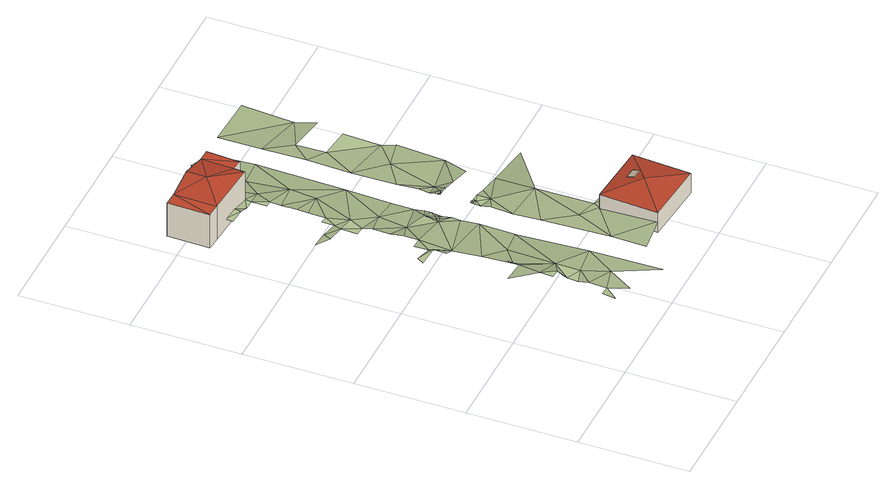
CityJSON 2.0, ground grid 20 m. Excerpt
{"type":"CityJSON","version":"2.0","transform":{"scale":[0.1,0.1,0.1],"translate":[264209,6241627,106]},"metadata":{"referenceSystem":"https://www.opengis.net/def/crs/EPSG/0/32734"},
"CityObjects":{
"building1":{"type":"Building","attributes":{"address":"32 Kylemore Road Universtity Estate Cape Town","building":"house","building:levels":2,"building_height":6.9,"roof_height":118.1,"ground_height":109.2,"plus_code":"4FRW3C6X+GH4"},"geometry":[{"type":"Solid","lod":"2","boundaries":[[[[0,1,2]],[[2,1,3]],[[2,3,4]],[[2,4,5]],[[6,7,8]],[[6,8,9]],[[5,4,6]],[[6,4,7]],[[10,7,4]],[[10,4,3]],[[11,12,6,9]],[[12,13,5,6]],[[13,14,2,5]],[[14,15,0,2]],[[15,16,1,0]],[[16,17,3,1]],[[17,18,10,3]],[[18,19,7,10]],[[19,20,8,7]],[[20,11,9,8]],[[20,19,18,17,16,15,14,13,12,11]]]],"semantics":{"surfaces":[{"type":"RoofSurface"},{"type":"WallSurface"},{"type":"GroundSurface"}],"values":[[0,0,0,0,0,0,0,0,0,0,1,1,1,1,1,1,1,1,1,1,2]]}}]},
"building2":{"type":"Building","attributes":{"address":"31 Kylemore Road Universtity Estate Cape Town","building":"house","building:levels":1,"building_height":4.1,"roof_height":116.3,"ground_height":111.1,"plus_code":"4FRW3C6X+7M9"},"children":["building2-1"],"geometry":[{"type":"Solid","lod":"2","boundaries":[[[[21,22,23]],[[24,25,23]],[[25,21,23]],[[23,22,24]],[[26,27,24,22]],[[27,28,25,24]],[[28,29,21,25]],[[29,26,22,21]],[[29,28,27,26]]]],"semantics":{"surfaces":[{"type":"RoofSurface"},{"type":"WallSurface"},{"type":"GroundSurface"}],"values":[[0,0,0,0,1,1,1,1,2]]}}]},
"building2-1":{"type":"BuildingInstallation","parents":["building2"],"geometry":[{"type":"Solid","lod":"2","boundaries":[[[[30,31,32,33]],[[31,34,35,32]],[[34,36,37,35]],[[36,30,33,37]],[[33,32,35,37]],[[36,34,31,30]]]]}]},
"terrain1":{"type":"TINRelief","geometry":[{"type":"CompositeSurface","lod":"1","boundaries":[[[38,39,40]],[[41,42,43]],[[44,42,45]],[[46,38,47]],[[41,48,49]],[[38,46,50]],[[51,50,52]],[[52,49,51]],[[41,53,42]],[[41,49,53]],[[52,50,46]],[[45,42,53]],[[53,49,52]],[[45,54,55]],[[45,53,54]],[[56,57,58]],[[59,52,46]],[[60,59,46]],[[53,52,59]],[[53,61,54]],[[56,62,57]],[[54,61,63]],[[64,56,65]],[[56,64,62]],[[62,64,66]],[[67,53,59]],[[62,66,68]],[[53,67,61]],[[69,70,71]],[[64,63,72]],[[61,72,63]],[[73,70,69]],[[66,64,74]],[[66,75,76]],[[73,77,70]],[[76,75,78]],[[73,79,80]],[[72,61,67]],[[81,78,75]],[[82,64,72]],[[64,82,74]],[[83,84,85]],[[75,66,74]],[[86,87,88]],[[89,73,80]],[[77,73,89]],[[80,81,90]],[[91,92,77]],[[86,93,87]],[[81,75,90]],[[77,89,91]],[[90,89,80]],[[75,74,94]],[[93,86,95]],[[96,85,97]],[[98,74,82]],[[74,99,94]],[[85,84,100]],[[99,74,101]],[[74,98,101]],[[75,102,90]],[[85,100,97]],[[102,75,94]],[[103,91,89]],[[104,93,95]],[[99,105,94]],[[99,101,106]],[[101,98,107]],[[99,106,105]],[[91,103,108]],[[106,101,107]],[[109,94,105]],[[106,107,110]],[[106,111,105]],[[112,106,110]],[[111,106,112]],[[104,95,113]],[[105,111,114]],[[115,108,103]],[[94,109,116]],[[117,118,113]],[[105,114,109]],[[116,102,94]],[[119,115,103]],[[89,90,120]],[[121,90,102]],[[122,113,118]],[[104,113,122]],[[118,119,123]],[[97,100,124]],[[89,120,103]],[[125,104,126]],[[127,96,97]],[[96,127,128]],[[104,122,126]],[[119,103,123]],[[90,121,120]],[[128,129,130]],[[118,123,122]],[[124,127,97]],[[131,130,129]],[[132,131,133]],[[134,135,136]],[[124,100,137]],[[133,135,132]],[[136,138,134]],[[136,139,138]],[[136,135,133]],[[136,140,139]],[[129,133,131]],[[133,140,136]],[[128,127,129]],[[141,140,133]],[[120,123,103]],[[122,142,126]],[[143,141,133]],[[133,129,143]],[[126,142,144]],[[122,123,142]],[[137,145,124]],[[142,11,144]],[[146,147,148]],[[146,148,149]],[[150,146,149]],[[151,150,149]],[[149,148,152]],[[143,129,153]],[[151,149,154]],[[155,151,154]],[[149,152,154]],[[154,156,155]],[[152,157,154]],[[157,158,154]],[[159,145,137]],[[154,160,156]],[[160,161,156]],[[160,154,158]],[[120,162,123]],[[163,129,127]],[[163,153,129]],[[164,11,142]],[[161,160,165]],[[142,123,162]],[[158,166,160]],[[159,167,145]],[[168,165,160]],[[169,164,142]],[[165,168,170]],[[142,162,169]],[[166,171,160]],[[127,172,163]],[[160,171,168]],[[171,166,173]],[[174,175,170]],[[170,168,176]],[[176,174,170]],[[177,175,174]],[[178,175,177]],[[171,179,168]],[[168,179,176]],[[174,176,180]],[[178,177,181]],[[178,181,182]],[[181,177,183]],[[184,182,181]]]}]}
},
"vertices":[
[5,820,101],[3,743,101],[30,819,101],[28,741,101],[79,781,114],[80,817,114],[135,814,101],[132,754,101],[152,752,101],[156,813,101],[130,734,101],[156,813,32],[135,814,32],[80,817,32],[30,819,32],[5,820,32],[3,743,32],[28,741,32],[130,734,32],[132,754,32],[152,752,32],
[430,168,92],[313,177,92],[366,119,105],[304,69,92],[422,60,92],[313,177,51],[304,69,51],[422,60,51],[430,168,51],
[365,150,99],[364,137,102],[364,138,103],[365,150,100],[384,135,102],[384,136,103],[385,148,99],[385,148,100],
[94,72,88],[77,73,88],[75,49,86],[89,158,100],[75,184,100],[73,160,100],[48,229,93],[88,226,93],[143,85,82],[112,38,84],[88,146,94],[99,145,82],[96,105,88],[98,125,82],[126,133,82],[129,179,81],[110,246,74],[90,248,93],[94,382,73],[62,396,73],[54,384,73],[188,143,75],[175,6,87],[151,274,64],[102,393,63],[111,303,70],[114,357,63],[93,358,73],[123,420,60],[201,280,58],[104,421,60],[71,556,59],[78,571,57],[48,573,57],[207,348,54],[111,554,51],[188,412,53],[161,458,47],[124,446,60],[118,569,48],[124,472,56],[109,524,51],[126,523,51],[125,503,56],[210,382,49],[235,61,75],[304,69,75],[242,126,71],[88,723,53],[59,739,53],[58,725,53],[139,549,51],[173,512,44],[132,590,48],[119,591,48],[90,737,53],[195,440,53],[108,722,44],[254,257,57],[279,200,66],[212,399,49],[203,423,45],[313,177,64],[206,417,45],[218,469,40],[184,629,39],[130,734,44],[208,427,45],[209,421,45],[213,416,45],[134,622,47],[215,437,45],[213,419,45],[214,425,45],[213,422,45],[128,721,44],[214,427,45],[135,642,47],[216,448,45],[126,693,45],[138,692,45],[137,672,45],[230,595,33],[222,511,36],[158,723,38],[191,679,37],[319,190,64],[132,754,44],[152,752,38],[329,299,55],[258,309,50],[288,361,44],[262,349,50],[264,369,44],[265,378,44],[273,381,44],[266,386,44],[265,383,44],[269,386,44],[353,174,58],[266,387,44],[266,388,44],[271,388,44],[276,387,44],[198,760,24],[288,386,44],[153,773,34],[359,187,58],[271,445,40],[271,444,40],[272,444,40],[274,446,40],[271,447,40],[271,449,40],[276,444,40],[310,384,38],[280,449,40],[272,454,40],[273,464,36],[281,443,40],[291,442,40],[390,171,58],[298,466,29],[275,484,36],[245,763,24],[353,380,33],[207,862,19],[278,524,31],[315,440,35],[399,183,51],[330,558,26],[253,847,12],[286,610,23],[382,482,19],[439,371,27],[358,435,28],[325,670,19],[294,692,20],[379,595,18],[329,727,15],[301,775,12],[390,572,18],[384,665,17],[399,759,1],[309,858,5],[408,721,5],[408,857,0]
]}
